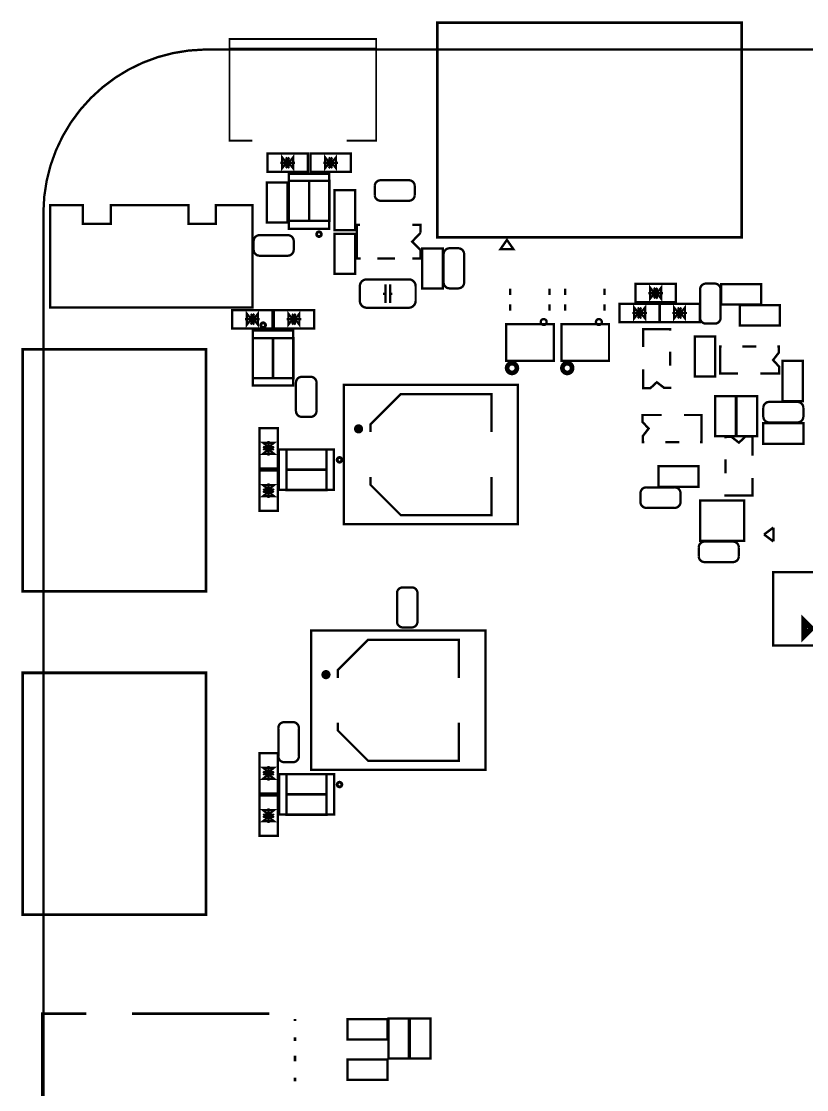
# Model space of a CAD drawing. Extents: x 24 to 194, y 25 to 135.
# Drawn here: x 24.2 to 67.1, y 77.2 to 135.4 of the extents above; entities that cross this region are included whole.
import ezdxf

# ---------------------------------------------------------------- set-up
doc = ezdxf.new("R2010")
doc.units = 0
doc.layers.add('SILKSCREENTOP_P', color=7, linetype='CONTINUOUS')

msp = doc.modelspace()

# ---------------------------------------------------------------- linework, layer by layer
at = {"layer": 'SILKSCREENTOP_P'}
for points, const_width in [([(46.902878, 135.361426), (46.902878, 123.661424), (63.503048, 123.661424), (63.503048, 135.361426), (46.902878, 135.361426)], 0.150114), ([(36.806886, 128.930908), (35.559238, 128.930908), (35.559238, 134.470648), (43.559222, 134.470648), (43.559222, 128.930908), (41.958006, 128.930908)], 0.100076), ([(124.918978, 133.89991), (34.203386, 133.89991)], 0.127), ([(43.565064, 133.94309), (35.563556, 133.94309)], 0.100076), ([(39.826946, 127.222758), (37.627052, 127.222758), (37.627052, 128.222756), (39.826946, 128.222756), (39.826946, 127.222758)], 0.127), ([(39.972234, 128.222756), (42.172382, 128.222756), (42.172382, 127.222758), (39.972234, 127.222758), (39.972234, 128.222756)], 0.127), ([(39.126922, 127.72263), (38.327076, 127.72263)], 0.119888), ([(38.666928, 127.72263), (38.426898, 128.022604), (38.426898, 127.422656), (38.666928, 127.72263)], 0.119888), ([(38.628066, 127.432562), (38.666928, 127.472694), (38.666928, 127.972566), (38.711124, 128.017778)], 0.119888), ([(38.78707, 127.72263), (38.666928, 127.72263)], 0.119888), ([(38.746938, 127.432562), (38.78707, 127.472694), (38.78707, 127.972566), (38.826948, 128.012698)], 0.119888), ([(38.78707, 127.72263), (39.0271, 127.422656), (39.0271, 128.022604), (38.78707, 127.72263)], 0.119888), ([(40.672258, 127.72263), (41.472358, 127.72263)], 0.119888), ([(41.012364, 127.72263), (40.772334, 128.022604), (40.772334, 127.422656), (41.012364, 127.72263)], 0.119888), ([(41.052242, 128.012698), (41.012364, 127.972566), (41.012364, 127.472694), (40.972232, 127.432562)], 0.119888), ([(41.012364, 127.72263), (41.132252, 127.72263)], 0.119888), ([(41.171368, 128.012698), (41.132252, 127.972566), (41.132252, 127.472694), (41.08831, 127.427736)], 0.119888), ([(41.132252, 127.72263), (41.372282, 127.422656), (41.372282, 128.022604), (41.132252, 127.72263)], 0.119888), ([(40.999664, 124.12726), (38.79977, 124.12726), (38.79977, 127.127254), (40.999664, 127.127254), (40.999664, 124.12726)], 0.127), ([(37.59708, 125.358144), (37.59708, 126.653544), (38.71468, 126.653544), (38.71468, 125.764544)], 0.127), ([(38.791134, 125.441202), (38.791134, 126.736602), (39.908734, 126.736602), (39.908734, 125.847602)], 0.127), ([(39.898574, 125.441202), (39.898574, 126.736602), (41.016174, 126.736602), (41.016174, 125.847602)], 0.127), ([(43.48226, 126.463552), (43.48226, 125.955552)], 0.127), ([(44.77766, 126.768352), (43.81246, 126.768352)], 0.127), ([(45.33646, 126.768352), (44.77766, 126.768352)], 0.127), ([(45.66666, 125.955552), (45.66666, 126.463552)], 0.127), ([(37.59708, 125.358144), (37.59708, 124.469144), (38.71468, 124.469144), (38.71468, 125.815344)], 0.127), ([(38.791134, 125.441202), (38.791134, 124.552202), (39.908734, 124.552202), (39.908734, 125.898402)], 0.127), ([(39.898574, 125.441202), (39.898574, 124.552202), (41.016174, 124.552202), (41.016174, 125.898402)], 0.127), ([(41.293542, 124.92736), (41.293542, 126.22276), (42.411142, 126.22276), (42.411142, 125.33376)], 0.127), ([(36.815776, 119.825008), (25.775666, 119.825008), (25.775666, 125.413008), (27.553666, 125.413008), (27.553666, 124.397008), (29.077666, 124.397008), (29.077666, 125.413008), (33.315656, 125.413008), (33.315656, 124.397008), (34.81578, 124.397008), (34.81578, 125.413008), (36.815776, 125.413008), (36.815776, 119.825008)], 0.127), ([(41.293542, 124.92736), (41.293542, 124.03836), (42.411142, 124.03836), (42.411142, 125.38456)], 0.127), ([(43.81246, 125.650752), (44.77766, 125.650752)], 0.127), ([(44.77766, 125.650752), (45.33646, 125.650752)], 0.127), ([(25.4, 125.03277), (25.4, 34.345118)], 0.127), ([(42.70629, 122.507502), (42.50309, 122.507502), (42.50309, 124.336302), (42.68089, 124.336302)], 0.127), ([(45.52569, 124.336302), (45.70349, 124.336302)], 0.127), ([(45.67809, 124.336302), (45.98289, 124.336302), (45.98289, 123.904502)], 0.127), ([(38.729666, 123.772168), (38.170866, 123.772168), (37.205666, 123.772168)], 0.127), ([(41.293542, 122.550174), (41.293542, 123.845574), (42.411142, 123.845574), (42.411142, 122.956574)], 0.127), ([(45.98289, 123.904502), (45.52569, 123.421902), (45.98289, 122.964702)], 0.127), ([(50.696876, 123.514612), (50.347118, 123.01474), (51.046888, 123.01474), (50.696876, 123.514612)], 0.127), ([(36.875466, 123.467368), (36.875466, 122.959368)], 0.127), ([(39.059866, 122.959368), (39.059866, 123.467368)], 0.127), ([(41.293542, 122.550174), (41.293542, 121.661174), (42.411142, 121.661174), (42.411142, 123.007374)], 0.127), ([(45.98289, 122.964702), (45.98289, 122.507502), (45.52569, 122.507502)], 0.127), ([(46.074838, 121.749566), (46.074838, 123.044966), (47.192438, 123.044966), (47.192438, 122.155966)], 0.127), ([(48.055276, 123.057158), (47.547276, 123.057158)], 0.127), ([(37.205666, 122.654568), (38.170866, 122.654568)], 0.127), ([(38.170866, 122.654568), (38.729666, 122.654568)], 0.127), ([(44.58589, 122.507502), (43.62069, 122.507502)], 0.127), ([(47.242476, 122.726958), (47.242476, 121.761758)], 0.127), ([(48.360076, 121.202958), (48.360076, 121.761758), (48.360076, 122.726958)], 0.127), ([(46.074838, 121.749566), (46.074838, 120.860566), (47.192438, 120.860566), (47.192438, 122.206766)], 0.127), ([(47.242476, 121.761758), (47.242476, 121.202958)], 0.127), ([(43.049444, 121.363486), (45.335444, 121.363486)], 0.127), ([(42.668444, 120.195086), (42.668444, 120.982486)], 0.127), ([(44.065444, 120.576086), (43.938444, 120.576086)], 0.127), ([(44.065444, 120.068086), (44.065444, 121.084086)], 0.127), ([(44.319444, 120.068086), (44.319444, 121.084086)], 0.127), ([(44.319444, 120.576086), (44.446444, 120.576086)], 0.127), ([(45.716444, 120.982486), (45.716444, 120.195086)], 0.127), ([(47.547276, 120.872758), (48.055276, 120.872758)], 0.127), ([(50.86604, 120.854724), (50.86604, 120.504712)], 0.127), ([(53.018436, 120.854724), (53.018436, 120.504712)], 0.127), ([(53.87721, 120.854724), (53.87721, 120.504712)], 0.127), ([(56.029606, 120.854724), (56.029606, 120.504712)], 0.127), ([(57.71261, 121.11101), (59.912758, 121.11101), (59.912758, 120.111012), (57.71261, 120.111012), (57.71261, 121.11101)], 0.127), ([(58.412634, 120.610884), (59.212734, 120.610884)], 0.119888), ([(58.75274, 120.610884), (58.51271, 120.911112), (58.51271, 120.31091), (58.75274, 120.610884)], 0.119888), ([(58.792618, 120.900952), (58.75274, 120.861074), (58.75274, 120.360948), (58.712608, 120.32107)], 0.119888), ([(58.75274, 120.610884), (58.872628, 120.610884)], 0.119888), ([(58.911744, 120.900952), (58.872628, 120.861074), (58.872628, 120.360948), (58.828686, 120.31599)], 0.119888), ([(58.872628, 120.610884), (59.112658, 120.31091), (59.112658, 120.911112), (58.872628, 120.610884)], 0.119888), ([(61.239146, 120.800622), (61.239146, 119.835422)], 0.127), ([(62.051946, 121.130822), (61.543946, 121.130822)], 0.127), ([(62.356746, 119.276622), (62.356746, 119.835422), (62.356746, 120.800622)], 0.127), ([(63.281052, 121.10212), (62.392052, 121.10212), (62.392052, 119.98452), (63.738252, 119.98452)], 0.127), ([(63.281052, 121.10212), (64.576452, 121.10212), (64.576452, 119.98452), (63.687452, 119.98452)], 0.127), ([(50.86604, 119.654828), (50.86604, 120.00484)], 0.127), ([(53.018436, 119.654828), (53.018436, 120.00484)], 0.127), ([(53.87721, 119.654828), (53.87721, 120.00484)], 0.127), ([(56.029606, 119.654828), (56.029606, 120.00484)], 0.127), ([(56.83631, 120.029224), (59.036204, 120.029224), (59.036204, 119.029226), (56.83631, 119.029226), (56.83631, 120.029224)], 0.127), ([(59.017916, 120.029224), (61.218064, 120.029224), (61.218064, 119.029226), (59.017916, 119.029226), (59.017916, 120.029224)], 0.127), ([(37.906706, 118.689628), (35.706558, 118.689628), (35.706558, 119.689626), (37.906706, 119.689626), (37.906706, 118.689628)], 0.127), ([(36.746688, 119.189754), (36.506658, 119.489728), (36.506658, 118.88978), (36.746688, 119.189754)], 0.119888), ([(36.707572, 118.899686), (36.746688, 118.939564), (36.746688, 119.43969), (36.79063, 119.484648)], 0.119888), ([(36.826698, 118.899686), (36.866576, 118.939564), (36.866576, 119.43969), (36.906708, 119.479568)], 0.119888), ([(36.866576, 119.189754), (37.106606, 118.88978), (37.106606, 119.489728), (36.866576, 119.189754)], 0.119888), ([(37.968428, 119.689626), (40.168322, 119.689626), (40.168322, 118.689628), (37.968428, 118.689628), (37.968428, 119.689626)], 0.127), ([(39.008304, 119.189754), (38.768274, 119.489728), (38.768274, 118.88978), (39.008304, 119.189754)], 0.119888), ([(39.048436, 119.479568), (39.008304, 119.43969), (39.008304, 118.939564), (38.968426, 118.899686)], 0.119888), ([(39.167308, 119.479568), (39.128446, 119.43969), (39.128446, 118.939564), (39.08425, 118.894606)], 0.119888), ([(39.128446, 119.189754), (39.368222, 118.88978), (39.368222, 119.489728), (39.128446, 119.189754)], 0.119888), ([(45.335444, 119.814086), (43.049444, 119.814086)], 0.127), ([(57.536334, 119.529352), (58.33618, 119.529352)], 0.119888), ([(57.876186, 119.529352), (57.636156, 119.829326), (57.636156, 119.229378), (57.876186, 119.529352)], 0.119888), ([(57.916318, 119.819166), (57.876186, 119.779288), (57.876186, 119.279162), (57.836308, 119.239284)], 0.119888), ([(57.876186, 119.529352), (57.996328, 119.529352)], 0.119888), ([(58.03519, 119.819166), (57.996328, 119.779288), (57.996328, 119.279162), (57.952132, 119.234204)], 0.119888), ([(57.996328, 119.529352), (58.236104, 119.229378), (58.236104, 119.829326), (57.996328, 119.529352)], 0.119888), ([(59.71794, 119.529352), (60.51804, 119.529352)], 0.119888), ([(60.058046, 119.529352), (59.818016, 119.829326), (59.818016, 119.229378), (60.058046, 119.529352)], 0.119888), ([(60.097924, 119.81942), (60.058046, 119.779288), (60.058046, 119.279416), (60.017914, 119.239284)], 0.119888), ([(60.058046, 119.529352), (60.177934, 119.529352)], 0.119888), ([(60.21705, 119.81942), (60.177934, 119.779288), (60.177934, 119.279416), (60.133992, 119.234458)], 0.119888), ([(60.177934, 119.529352), (60.417964, 119.229378), (60.417964, 119.829326), (60.177934, 119.529352)], 0.119888), ([(61.239146, 119.835422), (61.239146, 119.276622)], 0.127), ([(64.694562, 118.841266), (63.399162, 118.841266), (63.399162, 119.958866), (64.288162, 119.958866)], 0.127), ([(64.694562, 118.841266), (65.583562, 118.841266), (65.583562, 119.958866), (64.237362, 119.958866)], 0.127), ([(37.206682, 119.189754), (36.406582, 119.189754)], 0.119888), ([(36.866576, 119.189754), (36.746688, 119.189754)], 0.119888), ([(38.668452, 119.189754), (39.468298, 119.189754)], 0.119888), ([(39.008304, 119.189754), (39.128446, 119.189754)], 0.119888), ([(50.650394, 116.92128), (50.650394, 118.921276), (53.250338, 118.921276), (53.250338, 116.92128), (50.650394, 116.92128)], 0.127), ([(53.666898, 116.92128), (53.666898, 118.921276), (56.267096, 118.921276), (56.267096, 116.92128), (53.666898, 116.92128)], 0.127), ([(61.543946, 118.946422), (62.051946, 118.946422)], 0.127), ([(36.834572, 118.564914), (39.03472, 118.564914), (39.03472, 115.56492), (36.834572, 115.56492), (36.834572, 118.564914)], 0.127), ([(58.138314, 117.67439), (58.138314, 118.63959), (59.611514, 118.63959), (59.611514, 118.56339)], 0.127), ([(62.065154, 117.36197), (62.065154, 118.25097), (60.947554, 118.25097), (60.947554, 116.90477)], 0.127), ([(36.827206, 116.862098), (36.827206, 118.157498), (37.944806, 118.157498), (37.944806, 117.268498)], 0.127), ([(37.927534, 116.862098), (37.927534, 118.157498), (39.045134, 118.157498), (39.045134, 117.268498)], 0.127), ([(63.298324, 116.220748), (62.333124, 116.220748), (62.333124, 117.693948), (62.409324, 117.693948)], 0.127), ([(63.552324, 117.693948), (64.314324, 117.693948)], 0.127), ([(65.533524, 117.668548), (65.533524, 117.363748), (65.221104, 116.959888), (65.551304, 116.601748), (65.551304, 116.220748), (64.517524, 116.220748)], 0.127), ([(65.457324, 117.693948), (65.533524, 117.693948), (65.533524, 117.490748)], 0.127), ([(34.27349, 117.544342), (34.27349, 104.34447), (24.27351, 104.34447), (24.27351, 117.544342), (34.27349, 117.544342)], 0.1524), ([(36.827206, 116.862098), (36.827206, 115.973098), (37.944806, 115.973098), (37.944806, 117.319298)], 0.127), ([(37.927534, 116.862098), (37.927534, 115.973098), (39.045134, 115.973098), (39.045134, 117.319298)], 0.127), ([(59.611514, 117.42039), (59.611514, 116.65839)], 0.127), ([(62.065154, 117.36197), (62.065154, 116.06657), (60.947554, 116.06657), (60.947554, 116.95557)], 0.127), ([(65.727326, 115.614704), (65.727326, 116.910104), (66.844926, 116.910104), (66.844926, 116.021104)], 0.127), ([(39.997888, 116.04625), (39.489888, 116.04625)], 0.127), ([(59.586114, 115.43919), (59.281314, 115.43919), (58.877454, 115.75161), (58.519314, 115.42141), (58.138314, 115.42141), (58.138314, 116.45519)], 0.127), ([(65.727326, 115.614704), (65.727326, 114.725704), (66.844926, 114.725704), (66.844926, 116.071904)], 0.127), ([(39.185088, 115.71605), (39.185088, 114.75085)], 0.127), ([(40.302688, 114.19205), (40.302688, 114.75085), (40.302688, 115.71605)], 0.127), ([(41.800018, 115.605306), (51.300126, 115.605306), (51.300126, 108.005372), (41.800018, 108.005372), (41.800018, 115.605306)], 0.127), ([(59.611514, 115.51539), (59.611514, 115.43919), (59.408314, 115.43919)], 0.127), ([(39.185088, 114.75085), (39.185088, 114.19205)], 0.127), ([(43.250104, 113.030254), (43.250104, 113.45545), (44.900088, 115.105434), (49.85004, 115.105434), (49.85004, 113.030254)], 0.127), ([(63.182246, 114.096292), (63.182246, 114.985292), (62.064646, 114.985292), (62.064646, 113.639092)], 0.127), ([(64.346074, 114.096292), (64.346074, 114.985292), (63.228474, 114.985292), (63.228474, 113.639092)], 0.127), ([(64.68872, 114.37112), (64.68872, 113.86312)], 0.127), ([(65.57772, 114.67592), (65.01892, 114.67592)], 0.127), ([(66.54292, 114.67592), (65.57772, 114.67592)], 0.127), ([(66.87312, 113.86312), (66.87312, 114.37112)], 0.127), ([(39.489888, 113.86185), (39.997888, 113.86185)], 0.127), ([(58.116724, 112.515396), (58.116724, 112.820196), (58.429144, 113.224056), (58.098944, 113.582196), (58.098944, 113.963196), (59.132724, 113.963196)], 0.127), ([(60.351924, 113.963196), (61.317124, 113.963196), (61.317124, 112.489996), (61.240924, 112.489996)], 0.127), ([(63.182246, 114.096292), (63.182246, 112.800892), (62.064646, 112.800892), (62.064646, 113.689892)], 0.127), ([(64.346074, 114.096292), (64.346074, 112.800892), (63.228474, 112.800892), (63.228474, 113.689892)], 0.127), ([(37.186108, 111.048292), (37.186108, 113.24844), (38.186106, 113.24844), (38.186106, 111.048292), (37.186108, 111.048292)], 0.127), ([(65.98412, 112.394746), (64.68872, 112.394746), (64.68872, 113.512346), (65.57772, 113.512346)], 0.127), ([(65.01892, 113.55832), (65.57772, 113.55832), (66.54292, 113.55832)], 0.127), ([(65.98412, 112.394746), (66.87312, 112.394746), (66.87312, 113.512346), (65.52692, 113.512346)], 0.127), ([(37.68598, 112.20831), (37.985954, 112.44834), (37.386006, 112.44834), (37.68598, 112.20831)], 0.119888), ([(37.68598, 111.748316), (37.68598, 112.548416)], 0.119888), ([(58.192924, 112.489996), (58.116724, 112.489996), (58.116724, 112.693196)], 0.127), ([(60.097924, 112.489996), (59.335924, 112.489996)], 0.127), ([(62.622176, 112.691926), (62.622176, 112.768126), (62.825376, 112.768126)], 0.127), ([(62.647576, 112.768126), (62.952376, 112.768126), (63.356236, 112.455706), (63.714376, 112.785906), (64.095376, 112.785906), (64.095376, 111.752126)], 0.127), ([(37.68598, 112.088422), (37.386006, 111.848392), (37.985954, 111.848392), (37.68598, 112.088422)], 0.119888), ([(37.395912, 112.247426), (37.436044, 112.20831), (37.935916, 112.20831), (37.980874, 112.164368)], 0.119888), ([(37.395912, 112.1283), (37.436044, 112.088422), (37.935916, 112.088422), (37.976048, 112.04829)], 0.119888), ([(37.68598, 112.088422), (37.68598, 112.20831)], 0.119888), ([(41.256966, 112.07623), (41.256966, 109.876336), (38.256972, 109.876336), (38.256972, 112.07623), (41.256966, 112.07623)], 0.127), ([(39.962074, 110.969806), (38.666674, 110.969806), (38.666674, 112.087406), (39.555674, 112.087406)], 0.127), ([(39.962074, 110.969806), (40.851074, 110.969806), (40.851074, 112.087406), (39.504874, 112.087406)], 0.127), ([(62.622176, 110.786926), (62.622176, 111.548926)], 0.127), ([(38.186106, 110.936024), (38.186106, 108.735876), (37.186108, 108.735876), (37.186108, 110.936024), (38.186106, 110.936024)], 0.127), ([(39.962074, 109.866176), (38.666674, 109.866176), (38.666674, 110.983776), (39.555674, 110.983776)], 0.127), ([(39.962074, 109.866176), (40.851074, 109.866176), (40.851074, 110.983776), (39.504874, 110.983776)], 0.127), ([(59.849766, 111.166148), (58.960766, 111.166148), (58.960766, 110.048548), (60.306966, 110.048548)], 0.127), ([(59.849766, 111.166148), (61.145166, 111.166148), (61.145166, 110.048548), (60.256166, 110.048548)], 0.127), ([(37.68598, 109.895894), (37.985954, 110.135924), (37.386006, 110.135924), (37.68598, 109.895894)], 0.119888), ([(37.68598, 110.236), (37.68598, 109.4359)], 0.119888), ([(43.250104, 110.580424), (43.250104, 110.155228), (44.900088, 108.505244), (49.85004, 108.505244), (49.85004, 110.580424)], 0.127), ([(64.095376, 110.532926), (64.095376, 109.567726), (62.622176, 109.567726), (62.622176, 109.643926)], 0.127), ([(37.68598, 109.776006), (37.386006, 109.535976), (37.985954, 109.535976), (37.68598, 109.776006)], 0.119888), ([(37.976048, 109.73689), (37.935916, 109.776006), (37.436044, 109.776006), (37.391086, 109.819948)], 0.119888), ([(37.976048, 109.856016), (37.935916, 109.895894), (37.436044, 109.895894), (37.395912, 109.936026)], 0.119888), ([(37.68598, 109.895894), (37.68598, 109.776006)], 0.119888), ([(57.985406, 109.71022), (57.985406, 109.20222)], 0.127), ([(58.874406, 110.01502), (58.315606, 110.01502)], 0.127), ([(59.839606, 110.01502), (58.874406, 110.01502)], 0.127), ([(60.169806, 109.20222), (60.169806, 109.71022)], 0.127), ([(61.24321, 107.10672), (61.24321, 109.306614), (63.643256, 109.306614), (63.643256, 107.10672), (61.24321, 107.10672)], 0.127), ([(58.315606, 108.89742), (58.874406, 108.89742), (59.839606, 108.89742)], 0.127), ([(65.23736, 107.82554), (64.72936, 107.44454)], 0.127), ([(65.23736, 107.06354), (65.23736, 107.82554)], 0.127), ([(64.72936, 107.44454), (65.23736, 107.06354)], 0.127), ([(61.16574, 106.752644), (61.16574, 106.244644)], 0.127), ([(63.01994, 107.057444), (62.46114, 107.057444), (61.49594, 107.057444)], 0.127), ([(63.35014, 106.244644), (63.35014, 106.752644)], 0.127), ([(61.49594, 105.939844), (62.46114, 105.939844)], 0.127), ([(62.46114, 105.939844), (63.01994, 105.939844)], 0.127), ([(65.23355, 105.391458), (65.23355, 101.391212), (68.73367, 101.391212), (68.73367, 105.391458), (65.23355, 105.391458)], 0.127), ([(45.511212, 104.559862), (45.003212, 104.559862)], 0.127), ([(44.698412, 104.229662), (44.698412, 103.264462)], 0.127), ([(45.816012, 102.705662), (45.816012, 103.264462), (45.816012, 104.229662)], 0.127), ([(44.698412, 103.264462), (44.698412, 102.705662)], 0.127), ([(67.315334, 102.31501), (66.915284, 102.71506), (66.915284, 101.91496), (67.315334, 102.31501)], 0.299974), ([(40.020748, 102.199948), (49.520602, 102.199948), (49.520602, 94.600014), (40.020748, 94.600014), (40.020748, 102.199948)], 0.127), ([(45.003212, 102.375462), (45.511212, 102.375462)], 0.127), ([(41.47058, 99.624896), (41.47058, 100.050092), (43.120564, 101.700076), (48.07077, 101.700076), (48.07077, 99.624896)], 0.127), ([(34.27349, 99.900232), (34.27349, 86.70036), (24.27351, 86.70036), (24.27351, 99.900232), (34.27349, 99.900232)], 0.1524), ([(38.223444, 96.877886), (38.223444, 96.319086), (38.223444, 95.353886)], 0.127), ([(39.036244, 97.208086), (38.528244, 97.208086)], 0.127), ([(39.341044, 96.319086), (39.341044, 96.877886)], 0.127), ([(41.47058, 97.175066), (41.47058, 96.750124), (43.120564, 95.099886), (48.07077, 95.099886), (48.07077, 97.175066)], 0.127), ([(39.341044, 95.353886), (39.341044, 96.319086)], 0.127), ([(37.186108, 93.320362), (37.186108, 95.520256), (38.186106, 95.520256), (38.186106, 93.320362), (37.186108, 93.320362)], 0.127), ([(38.528244, 95.023686), (39.036244, 95.023686)], 0.127), ([(37.68598, 94.48038), (37.985954, 94.72041), (37.386006, 94.72041), (37.68598, 94.48038)], 0.119888), ([(37.68598, 94.360238), (37.386006, 94.120208), (37.985954, 94.120208), (37.68598, 94.360238)], 0.119888), ([(37.395912, 94.519242), (37.436044, 94.48038), (37.935916, 94.48038), (37.980874, 94.436438)], 0.119888), ([(37.395912, 94.40037), (37.436044, 94.360238), (37.935916, 94.360238), (37.976048, 94.32036)], 0.119888), ([(37.68598, 94.020386), (37.68598, 94.820232)], 0.119888), ([(37.68598, 94.360238), (37.68598, 94.48038)], 0.119888), ([(41.25976, 94.36227), (41.25976, 92.162376), (38.259766, 92.162376), (38.259766, 94.36227), (41.25976, 94.36227)], 0.127), ([(39.967408, 93.25356), (38.672008, 93.25356), (38.672008, 94.37116), (39.561008, 94.37116)], 0.127), ([(39.967408, 93.25356), (40.856408, 93.25356), (40.856408, 94.37116), (39.510208, 94.37116)], 0.127), ([(38.186106, 93.20403), (38.186106, 91.003882), (37.186108, 91.003882), (37.186108, 93.20403), (38.186106, 93.20403)], 0.127), ([(39.967408, 92.152978), (38.672008, 92.152978), (38.672008, 93.270578), (39.561008, 93.270578)], 0.127), ([(39.967408, 92.152978), (40.856408, 92.152978), (40.856408, 93.270578), (39.510208, 93.270578)], 0.127), ([(37.68598, 92.1639), (37.985954, 92.40393), (37.386006, 92.40393), (37.68598, 92.1639)], 0.119888), ([(37.68598, 92.044012), (37.386006, 91.803982), (37.985954, 91.803982), (37.68598, 92.044012)], 0.119888), ([(37.976048, 92.004896), (37.935916, 92.044012), (37.436044, 92.044012), (37.391086, 92.087954)], 0.119888), ([(37.976048, 92.124022), (37.935916, 92.1639), (37.436044, 92.1639), (37.395912, 92.204032)], 0.119888), ([(37.68598, 92.504006), (37.68598, 91.703906)], 0.119888), ([(37.68598, 92.1639), (37.68598, 92.044012)], 0.119888), ([(27.835098, 66.511932), (24.634698, 66.511932), (24.634698, 69.410072), (25.335738, 73.910952), (25.335738, 81.309972), (27.736038, 81.309972)], 0.150114), ([(30.235398, 81.309972), (37.736018, 81.309972)], 0.150114), ([(39.135558, 81.010252), (39.135558, 80.911192)], 0.150114), ([(43.290744, 79.895192), (41.995344, 79.895192), (41.995344, 81.012792), (42.884344, 81.012792)], 0.127), ([(43.290744, 79.895192), (44.179744, 79.895192), (44.179744, 81.012792), (42.833544, 81.012792)], 0.127), ([(45.348906, 80.149192), (45.348906, 81.038192), (44.231306, 81.038192), (44.231306, 79.691992)], 0.127), ([(45.399452, 79.742792), (45.399452, 81.038192), (46.517052, 81.038192), (46.517052, 80.149192)], 0.127), ([(39.135558, 80.012032), (39.135558, 79.811372)], 0.150114), ([(45.348906, 80.149192), (45.348906, 78.853792), (44.231306, 78.853792), (44.231306, 79.742792)], 0.127), ([(45.399452, 79.742792), (45.399452, 78.853792), (46.517052, 78.853792), (46.517052, 80.199992)], 0.127), ([(39.135558, 79.011272), (39.135558, 78.711552)], 0.150114), ([(43.290744, 77.69352), (41.995344, 77.69352), (41.995344, 78.81112), (42.884344, 78.81112)], 0.127), ([(43.290744, 77.69352), (44.179744, 77.69352), (44.179744, 78.81112), (42.833544, 78.81112)], 0.127), ([(39.135558, 77.809852), (39.135558, 77.611732)], 0.150114)]:
    msp.add_lwpolyline(points, dxfattribs=dict(at, const_width=const_width))
at = {"layer": 'SILKSCREENTOP_P', "const_width": 0.127}
for points in [[(34.196782, 133.89991, 0.4075863), (25.4, 125.026166)], [(43.81246, 126.768352, 0.4142136), (43.48226, 126.463552)], [(45.666406, 126.463552, 0.4142136), (45.336206, 126.768352)], [(43.48226, 125.955552, 0.4139701), (43.81246, 125.650752)], [(45.336206, 125.650752, 0.4139685), (45.666406, 125.955552)], [(37.205666, 123.772168, 0.4142136), (36.875466, 123.467368)], [(39.059866, 123.467368, 0.4142136), (38.729666, 123.772168)], [(36.875466, 122.959368, 0.4142136), (37.205666, 122.654568)], [(38.729666, 122.654568, 0.4142136), (39.059866, 122.959368)], [(47.547276, 123.057158, 0.4142136), (47.242476, 122.726958)], [(48.360076, 122.726958, 0.4142136), (48.055276, 123.057158)], [(43.049444, 121.363486, 0.4142136), (42.668444, 120.982486)], [(45.716444, 120.982486, 0.4142136), (45.335444, 121.363486)], [(47.242476, 121.203212, 0.414448), (47.547276, 120.872758)], [(48.055276, 120.872758, 0.4144497), (48.360076, 121.203212)], [(61.543946, 121.130822, 0.4142136), (61.239146, 120.800622)], [(62.356746, 120.800622, 0.4142136), (62.051946, 121.130822)], [(42.668444, 120.195086, 0.4142136), (43.049444, 119.814086)], [(45.335444, 119.814086, 0.4142136), (45.716444, 120.195086)], [(61.239146, 119.276876, 0.414448), (61.543946, 118.946422)], [(62.051946, 118.946422, 0.4144497), (62.356746, 119.276876)], [(39.489888, 116.04625, 0.414208), (39.185088, 115.715796)], [(40.302688, 115.715796, 0.414448), (39.997888, 116.04625)], [(39.185088, 114.19205, 0.4139685), (39.489888, 113.86185)], [(39.997888, 113.86185, 0.4142136), (40.302688, 114.19205)], [(65.019174, 114.67592, 0.4139795), (64.68872, 114.37112)], [(66.87312, 114.37112, 0.4139701), (66.54292, 114.67592)], [(64.68872, 113.86312, 0.4142264), (65.019174, 113.55832)], [(66.54292, 113.55832, 0.4142136), (66.87312, 113.86312)], [(58.31586, 110.01502, 0.414448), (57.985406, 109.71022)], [(60.169806, 109.71022, 0.4142136), (59.839606, 110.01502)], [(57.985406, 109.20222, 0.414208), (58.31586, 108.89742)], [(59.839606, 108.89742, 0.4139685), (60.169806, 109.20222)], [(61.496194, 107.057444, 0.414448), (61.16574, 106.752644)], [(63.35014, 106.752644, 0.4142136), (63.01994, 107.057444)], [(61.16574, 106.244644, 0.4144497), (61.496194, 105.939844)], [(63.01994, 105.939844, 0.4142136), (63.35014, 106.244644)], [(45.003212, 104.559862, 0.4139701), (44.698412, 104.229662)], [(45.816012, 104.229662, 0.4142136), (45.511212, 104.559862)], [(44.698412, 102.705662, 0.4139685), (45.003212, 102.375462)], [(45.511212, 102.375462, 0.4142136), (45.816012, 102.705662)], [(38.528244, 97.208086, 0.4139701), (38.223444, 96.877886)], [(39.341044, 96.877886, 0.4142136), (39.036244, 97.208086)], [(38.223444, 95.35414, 0.4139795), (38.528244, 95.023686)], [(39.036244, 95.023686, 0.4142264), (39.341044, 95.35414)]]:
    msp.add_lwpolyline(points, format="xyb", dxfattribs=at)
at = {"layer": 'SILKSCREENTOP_P'}
for points, const_width in [([(40.36314, 123.826778, 1), (40.51808, 123.826778, 1)], 0.254), ([(37.316156, 118.86565, 1), (37.471096, 118.86565, 1)], 0.254), ([(52.54371, 119.035576, 1), (52.864766, 119.035576, 1)], 0.127), ([(55.55488, 119.035576, 1), (55.875936, 119.035576, 1)], 0.127), ([(50.707798, 116.523516, 1), (51.239166, 116.523516, 1)], 0.254), ([(53.724048, 116.523516, 1), (54.255924, 116.523516, 1)], 0.254), ([(42.47515, 113.20526, 1), (42.725086, 113.20526, 1)], 0.249936), ([(41.480232, 111.51743, 1), (41.635172, 111.51743, 1)], 0.254), ([(40.695626, 99.799902, 1), (40.945562, 99.799902, 1)], 0.249936), ([(41.482772, 93.803216, 1), (41.637712, 93.803216, 1)], 0.254)]:
    msp.add_lwpolyline(points, format="xyb", close=True, dxfattribs=dict(at, const_width=const_width))

doc.saveas('drawing.dxf')
